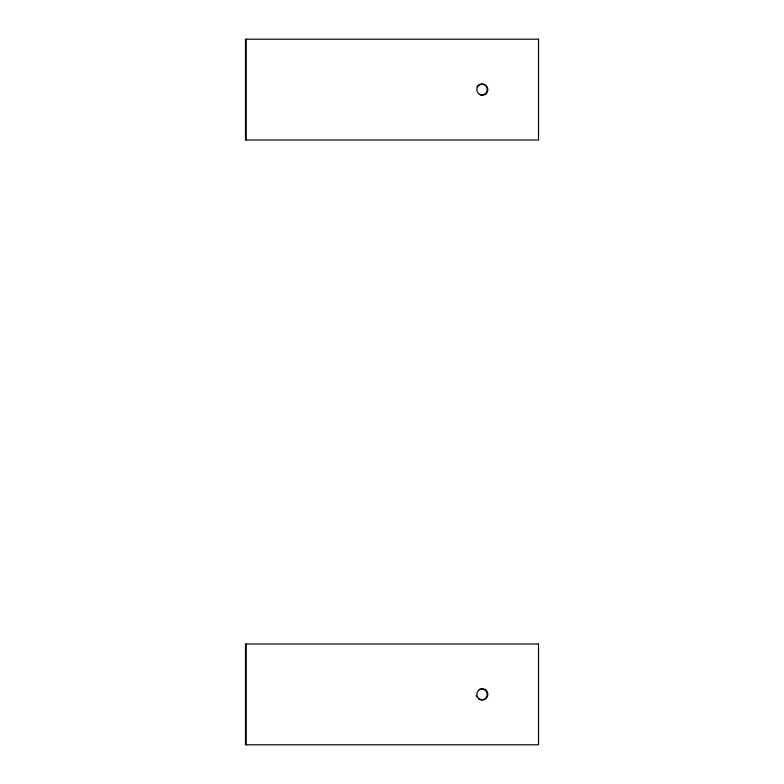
<?xml version="1.0" encoding="UTF-8"?>
<svg xmlns="http://www.w3.org/2000/svg" width="784" height="784" viewBox="0 0 784 784"><rect width="100%" height="100%" fill="white"/><g stroke="black" fill="none" stroke-linecap="round" stroke-linejoin="round"><path stroke-width="1.18" d="M246.186 39.2L246.186 140.003M246.186 643.997L246.186 744.8M478.906 84.799A5.547 5.537 0 0 1 487.178 88.876A5.547 5.537 0 0 1 480.249 94.952M476.878 86.828A5.547 5.537 0 0 1 477.76 85.681M479.2 689.44A5.547 5.537 0 0 1 487.217 694.732A5.547 5.537 0 0 1 478.632 699.024M476.721 696.878A5.547 5.537 0 0 1 476.251 695.516M538.51 39.2L245.49 39.2L245.49 140.003L538.51 140.003L538.51 39.2M538.51 643.997L245.49 643.997L245.49 744.8L538.51 744.8L538.51 643.997M479.318 699.024A5.547 5.537 0 0 0 487.903 694.732A5.547 5.537 0 0 0 479.896 689.45A5.547 5.537 0 0 0 479.318 699.024M479.602 94.394A5.547 5.537 0 0 0 487.913 89.601A5.547 5.537 0 0 0 479.602 84.799A5.547 5.537 0 0 0 479.602 94.394"/></g></svg>
